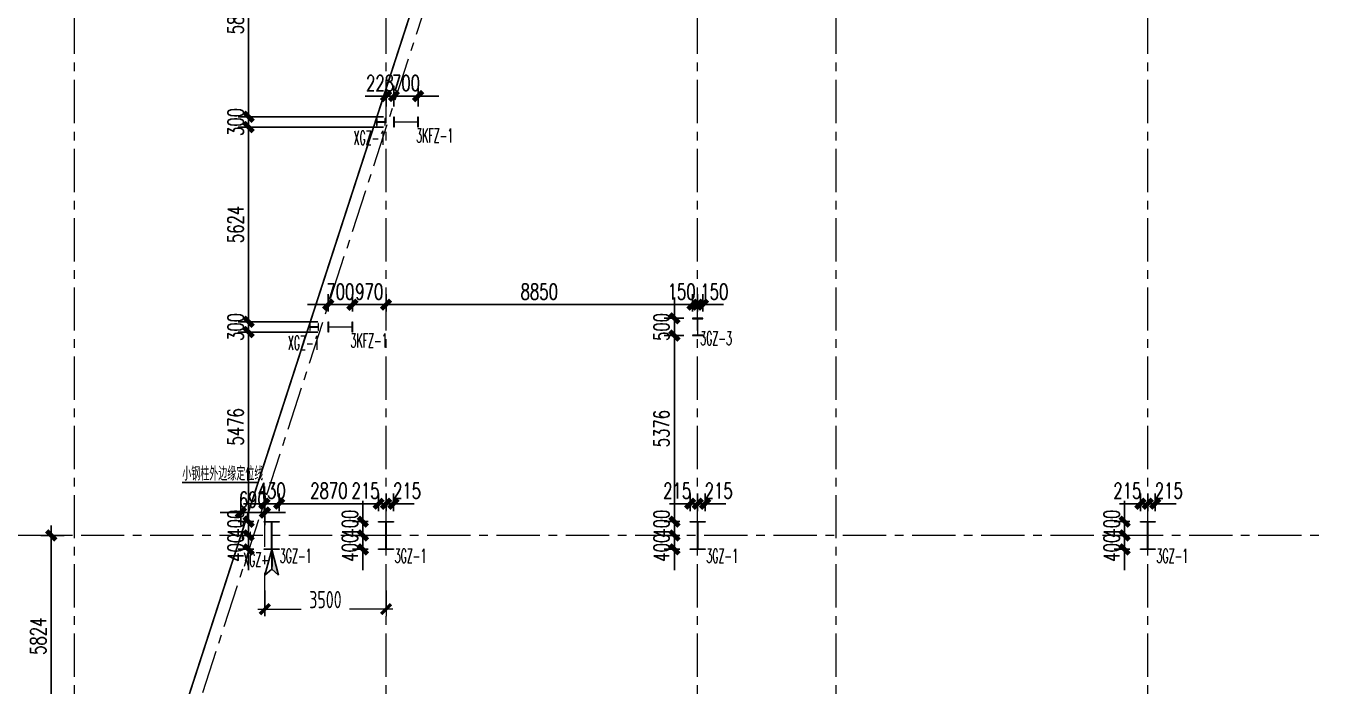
# Model space of a CAD drawing. Extents: x -1201378 to 2367219, y -619313 to 244905.
# Drawn here: x 30840 to 68190, y -223702 to -204619 of the extents above; entities that cross this region are included whole.
import ezdxf
from ezdxf.enums import TextEntityAlignment as Align

# ---------------------------------------------------------------- set-up
doc = ezdxf.new("R2010")
doc.units = 0
doc.header["$LTSCALE"] = 1000
doc.linetypes.add('CENTER', pattern=[2, 1.25, -0.25, 0.25, -0.25])
doc.linetypes.add('HIDDEN', pattern=[0.375, 0.25, -0.125])
doc.layers.get('0').update_dxf_attribs({"linetype": 'CONTINUOUS'})
doc.layers.get('Defpoints').update_dxf_attribs({"linetype": 'CONTINUOUS'})
for name, color, linetype in [('A-WINDOW', 140, 'CONTINUOUS'), ('S-CJGC', 5, 'CONTINUOUS'), ('S-DIMZ', 115, 'CONTINUOUS'), ('S-SGJ', 21, 'CONTINUOUS'), ('S-SHAPE2', 165, 'HIDDEN')]:
    doc.layers.add(name, color=color, linetype=linetype)
for name, color, linetype, lineweight in [('S-axis', 111, 'CONTINUOUS', 0), ('S-col', 2, 'CONTINUOUS', 0), ('S-dote', 5, 'CENTER', 0)]:
    doc.layers.add(name, color=color, linetype=linetype, lineweight=lineweight)
doc.styles.add('SS1', font='tj-romans1.shx', dxfattribs={"width": 0.7, "bigfont": 'tj-hztxt1.shx'})
doc.styles.add('TSSD_Dimension', font='tssdeng.shx', dxfattribs={"width": 0.7, "bigfont": 'hztxt.shx'})
doc.dimstyles.new('S-150-ARCHI', dxfattribs={"dimscale": 150, "dimtxt": 3, "dimasz": 2, "dimexe": 2, "dimexo": 2, "dimgap": 1, "dimtad": 1, "dimdec": 0, "dimzin": 0, "dimdsep": 46, "dimtxsty": 'SS1', "dimblk1": 'TT', "dimblk2": 'TT', "dimsah": 1, "dimcen": 1, "dimclrd": 256, "dimclre": 256, "dimclrt": 256, "dimadec": 0, "dimazin": 0, "dimtfac": 1, "dimtdec": 0, "dimtix": 1, "dimtmove": 2, "dimatfit": 0, "dimldrblk": 'TT', "dimfxl": 2, "dimtolj": 1, "dimtzin": 0, "dimarcsym": 0})
doc.dimstyles.new('TSSD_200_200', dxfattribs={"dimtxt": 500, "dimasz": 200, "dimexe": 200, "dimexo": 500, "dimgap": 200, "dimtad": 1, "dimdec": 0, "dimzin": 0, "dimdsep": 46, "dimtxsty": 'TSSD_Dimension', "dimblk": 'ARCHTICK', "dimcen": 0, "dimdle": 200, "dimclrt": 7, "dimadec": 0, "dimazin": 0, "dimtfac": 1, "dimtdec": 0, "dimtix": 1, "dimtmove": 2, "dimatfit": 3, "dimfxl": 1, "dimtolj": 1, "dimtzin": 0, "dimarcsym": 0})

# ---------------------------------------------------------------- blocks, each defined once
blk = doc.blocks.new('w42343243')
at = {"layer": 'S-col'}
blk.add_lwpolyline([(-165069, 621020), (-164639, 621020), (-164639, 621002), (-164848, 621002), (-164848, 620238), (-164639, 620238), (-164639, 620220), (-165069, 620220), (-165069, 620238), (-164860, 620238), (-164860, 621002), (-165069, 621002)], close=True, dxfattribs=at)
blk = doc.blocks.new('42343')
at = {"layer": 'A-WINDOW'}
for p in [(-142300, -35800), (-139000, -35800), (-130000, -35800), (-117000, -35800)]:
    blk.add_blockref('w42343243', p, dxfattribs=at)
blk = doc.blocks.new('_ArchTick')
at = {"color": 0, "linetype": 'ByBlock', "const_width": 0.5}
blk.add_lwpolyline([(-0.71, -0.71), (0.71, 0.71)], dxfattribs=at)
blk = doc.blocks.new('*D484')
at = {"layer": 'Defpoints', "color": 0, "transparency": 16777216}
for p in [(-262258, -320438), (-258758, -320438), (-258758, -321476)]:
    blk.add_point(p, dxfattribs=at)
at = {"layer": 'S-axis', "color": 0, "lineweight": -2, "transparency": 16777216}
for p, q in [((-262258, -320938), (-262258, -321676)), ((-258758, -320938), (-258758, -321676)), ((-262458, -321476), (-261207, -321476)), ((-258558, -321476), (-259810, -321476))]:
    blk.add_line(p, q, dxfattribs=at)
at = {"layer": 'S-axis', "color": 0, "lineweight": -2, "transparency": 16777216, "xscale": 200, "yscale": 200, "zscale": 200, "rotation": 180}
blk.add_blockref('_ArchTick', (-262258, -321476), dxfattribs=at)
at = {"layer": 'S-axis', "color": 0, "lineweight": -2, "transparency": 16777216, "xscale": 200, "yscale": 200, "zscale": 200}
blk.add_blockref('_ArchTick', (-258758, -321476), dxfattribs=at)
at = {"layer": 'S-axis', "color": 7, "transparency": 16777216, "insert": (-260508, -321201), "char_height": 500, "attachment_point": 5, "style": 'TSSD_Dimension'}
blk.add_mtext('\\A1;3500', dxfattribs=at)
blk = doc.blocks.new('nt66')
at = {"layer": 'S-col'}
blk.add_lwpolyline([(-195790, 766820), (-195490, 766820), (-195490, 766808), (-195636, 766808), (-195636, 766132), (-195490, 766132), (-195490, 766120), (-195790, 766120), (-195790, 766132), (-195644, 766132), (-195644, 766808), (-195790, 766808)], close=True, dxfattribs=at)
blk = doc.blocks.new('TT')
blk.add_line((-0.97, 0), (0.97, 0))
at = {"const_width": 0.45}
blk.add_lwpolyline([(-0.44, -0.44), (0.44, 0.44)], dxfattribs=at)
blk = doc.blocks.new('*D4004')
at = {"layer": 'Defpoints', "color": 0, "transparency": 16777216}
for p in [(41242, -218430), (41242, -218948), (41457, -218948)]:
    blk.add_point(p, dxfattribs=at)
at = {"layer": 'S-DIMZ', "lineweight": -2, "transparency": 16777216}
for p, q in [((40942, -218430), (40642, -218430)), ((41242, -218648), (41242, -218130)), ((41457, -218430), (41242, -218430)), ((41457, -218648), (41457, -218130)), ((41757, -218430), (42057, -218430))]:
    blk.add_line(p, q, dxfattribs=at)
at = {"layer": 'S-DIMZ', "lineweight": -2, "transparency": 16777216, "xscale": 300, "yscale": 300, "zscale": 300}
blk.add_blockref('TT', (41242, -218430), dxfattribs=at)
at = {"layer": 'S-DIMZ', "lineweight": -2, "transparency": 16777216, "xscale": 300, "yscale": 300, "zscale": 300, "rotation": 180}
blk.add_blockref('TT', (41457, -218430), dxfattribs=at)
at = {"layer": 'S-DIMZ', "transparency": 16777216, "insert": (41850, -218055), "char_height": 450, "attachment_point": 5, "style": 'SS1'}
blk.add_mtext('\\A1;215', dxfattribs=at)
blk = doc.blocks.new('*D4005')
at = {"layer": 'Defpoints', "color": 0, "transparency": 16777216}
for p in [(41027, -218430), (41027, -218948), (41242, -218948)]:
    blk.add_point(p, dxfattribs=at)
at = {"layer": 'S-DIMZ', "lineweight": -2, "transparency": 16777216}
for p, q in [((40727, -218430), (40427, -218430)), ((41027, -218648), (41027, -218130)), ((41242, -218430), (41027, -218430)), ((41242, -218648), (41242, -218130)), ((41542, -218430), (41842, -218430))]:
    blk.add_line(p, q, dxfattribs=at)
at = {"layer": 'S-DIMZ', "lineweight": -2, "transparency": 16777216, "xscale": 300, "yscale": 300, "zscale": 300}
blk.add_blockref('TT', (41027, -218430), dxfattribs=at)
at = {"layer": 'S-DIMZ', "lineweight": -2, "transparency": 16777216, "xscale": 300, "yscale": 300, "zscale": 300, "rotation": 180}
blk.add_blockref('TT', (41242, -218430), dxfattribs=at)
at = {"layer": 'S-DIMZ', "transparency": 16777216, "insert": (40651, -218055), "char_height": 450, "attachment_point": 5, "style": 'SS1'}
blk.add_mtext('\\A1;215', dxfattribs=at)
blk = doc.blocks.new('*D4006')
at = {"layer": 'Defpoints', "color": 0, "transparency": 16777216}
for p in [(41027, -218948), (40573, -219348), (41027, -219348)]:
    blk.add_point(p, dxfattribs=at)
at = {"layer": 'S-DIMZ', "lineweight": -2, "transparency": 16777216}
for p, q in [((40573, -218648), (40573, -218348)), ((40727, -218948), (40273, -218948)), ((40573, -218948), (40573, -219348)), ((40727, -219348), (40273, -219348)), ((40573, -219648), (40573, -219948))]:
    blk.add_line(p, q, dxfattribs=at)
at = {"layer": 'S-DIMZ', "lineweight": -2, "transparency": 16777216, "xscale": 300, "yscale": 300, "zscale": 300}
for p, rotation in [((40573, -218948), 270), ((40573, -219348), 90)]:
    blk.add_blockref('TT', p, dxfattribs=dict(at, rotation=rotation))
at = {"layer": 'S-DIMZ', "transparency": 16777216, "insert": (40198, -219008), "char_height": 450, "attachment_point": 5, "rotation": 90, "style": 'SS1'}
blk.add_mtext('\\A1;400', dxfattribs=at)
blk = doc.blocks.new('*D4007')
at = {"layer": 'Defpoints', "color": 0, "transparency": 16777216}
for p in [(41027, -219348), (40573, -219748), (41027, -219748)]:
    blk.add_point(p, dxfattribs=at)
at = {"layer": 'S-DIMZ', "lineweight": -2, "transparency": 16777216}
for p, q in [((40573, -219048), (40573, -218748)), ((40727, -219348), (40273, -219348)), ((40573, -219348), (40573, -219748)), ((40727, -219748), (40273, -219748)), ((40573, -220048), (40573, -220348))]:
    blk.add_line(p, q, dxfattribs=at)
at = {"layer": 'S-DIMZ', "lineweight": -2, "transparency": 16777216, "xscale": 300, "yscale": 300, "zscale": 300}
for p, rotation in [((40573, -219348), 270), ((40573, -219748), 90)]:
    blk.add_blockref('TT', p, dxfattribs=dict(at, rotation=rotation))
at = {"layer": 'S-DIMZ', "transparency": 16777216, "insert": (40198, -219702), "char_height": 450, "attachment_point": 5, "rotation": 90, "style": 'SS1'}
blk.add_mtext('\\A1;400', dxfattribs=at)
blk = doc.blocks.new('*D4008')
at = {"layer": 'Defpoints', "color": 0, "transparency": 16777216}
for p in [(50242, -218430), (50242, -218948), (50457, -218948)]:
    blk.add_point(p, dxfattribs=at)
at = {"layer": 'S-DIMZ', "lineweight": -2, "transparency": 16777216}
for p, q in [((49942, -218430), (49642, -218430)), ((50242, -218648), (50242, -218130)), ((50457, -218430), (50242, -218430)), ((50457, -218648), (50457, -218130)), ((50757, -218430), (51057, -218430))]:
    blk.add_line(p, q, dxfattribs=at)
at = {"layer": 'S-DIMZ', "lineweight": -2, "transparency": 16777216, "xscale": 300, "yscale": 300, "zscale": 300}
blk.add_blockref('TT', (50242, -218430), dxfattribs=at)
at = {"layer": 'S-DIMZ', "lineweight": -2, "transparency": 16777216, "xscale": 300, "yscale": 300, "zscale": 300, "rotation": 180}
blk.add_blockref('TT', (50457, -218430), dxfattribs=at)
at = {"layer": 'S-DIMZ', "transparency": 16777216, "insert": (50850, -218055), "char_height": 450, "attachment_point": 5, "style": 'SS1'}
blk.add_mtext('\\A1;215', dxfattribs=at)
blk = doc.blocks.new('*D4009')
at = {"layer": 'Defpoints', "color": 0, "transparency": 16777216}
for p in [(50027, -218430), (50027, -218948), (50242, -218948)]:
    blk.add_point(p, dxfattribs=at)
at = {"layer": 'S-DIMZ', "lineweight": -2, "transparency": 16777216}
for p, q in [((49727, -218430), (49427, -218430)), ((50027, -218648), (50027, -218130)), ((50242, -218430), (50027, -218430)), ((50242, -218648), (50242, -218130)), ((50542, -218430), (50842, -218430))]:
    blk.add_line(p, q, dxfattribs=at)
at = {"layer": 'S-DIMZ', "lineweight": -2, "transparency": 16777216, "xscale": 300, "yscale": 300, "zscale": 300}
blk.add_blockref('TT', (50027, -218430), dxfattribs=at)
at = {"layer": 'S-DIMZ', "lineweight": -2, "transparency": 16777216, "xscale": 300, "yscale": 300, "zscale": 300, "rotation": 180}
blk.add_blockref('TT', (50242, -218430), dxfattribs=at)
at = {"layer": 'S-DIMZ', "transparency": 16777216, "insert": (49651, -218055), "char_height": 450, "attachment_point": 5, "style": 'SS1'}
blk.add_mtext('\\A1;215', dxfattribs=at)
blk = doc.blocks.new('*D4010')
at = {"layer": 'Defpoints', "color": 0, "transparency": 16777216}
for p in [(50027, -218948), (49573, -219348), (50027, -219348)]:
    blk.add_point(p, dxfattribs=at)
at = {"layer": 'S-DIMZ', "lineweight": -2, "transparency": 16777216}
for p, q in [((49573, -218648), (49573, -218348)), ((49727, -218948), (49273, -218948)), ((49573, -218948), (49573, -219348)), ((49727, -219348), (49273, -219348)), ((49573, -219648), (49573, -219948))]:
    blk.add_line(p, q, dxfattribs=at)
at = {"layer": 'S-DIMZ', "lineweight": -2, "transparency": 16777216, "xscale": 300, "yscale": 300, "zscale": 300}
for p, rotation in [((49573, -218948), 270), ((49573, -219348), 90)]:
    blk.add_blockref('TT', p, dxfattribs=dict(at, rotation=rotation))
at = {"layer": 'S-DIMZ', "transparency": 16777216, "insert": (49198, -219008), "char_height": 450, "attachment_point": 5, "rotation": 90, "style": 'SS1'}
blk.add_mtext('\\A1;400', dxfattribs=at)
blk = doc.blocks.new('*D4011')
at = {"layer": 'Defpoints', "color": 0, "transparency": 16777216}
for p in [(50027, -219348), (49573, -219748), (50027, -219748)]:
    blk.add_point(p, dxfattribs=at)
at = {"layer": 'S-DIMZ', "lineweight": -2, "transparency": 16777216}
for p, q in [((49573, -219048), (49573, -218748)), ((49727, -219348), (49273, -219348)), ((49573, -219348), (49573, -219748)), ((49727, -219748), (49273, -219748)), ((49573, -220048), (49573, -220348))]:
    blk.add_line(p, q, dxfattribs=at)
at = {"layer": 'S-DIMZ', "lineweight": -2, "transparency": 16777216, "xscale": 300, "yscale": 300, "zscale": 300}
for p, rotation in [((49573, -219348), 270), ((49573, -219748), 90)]:
    blk.add_blockref('TT', p, dxfattribs=dict(at, rotation=rotation))
at = {"layer": 'S-DIMZ', "transparency": 16777216, "insert": (49198, -219702), "char_height": 450, "attachment_point": 5, "rotation": 90, "style": 'SS1'}
blk.add_mtext('\\A1;400', dxfattribs=at)
blk = doc.blocks.new('*D4012')
at = {"layer": 'Defpoints', "color": 0, "transparency": 16777216}
for p in [(63242, -218430), (63242, -218948), (63457, -218948)]:
    blk.add_point(p, dxfattribs=at)
at = {"layer": 'S-DIMZ', "lineweight": -2, "transparency": 16777216}
for p, q in [((62942, -218430), (62642, -218430)), ((63242, -218648), (63242, -218130)), ((63457, -218430), (63242, -218430)), ((63457, -218648), (63457, -218130)), ((63757, -218430), (64057, -218430))]:
    blk.add_line(p, q, dxfattribs=at)
at = {"layer": 'S-DIMZ', "lineweight": -2, "transparency": 16777216, "xscale": 300, "yscale": 300, "zscale": 300}
blk.add_blockref('TT', (63242, -218430), dxfattribs=at)
at = {"layer": 'S-DIMZ', "lineweight": -2, "transparency": 16777216, "xscale": 300, "yscale": 300, "zscale": 300, "rotation": 180}
blk.add_blockref('TT', (63457, -218430), dxfattribs=at)
at = {"layer": 'S-DIMZ', "transparency": 16777216, "insert": (63850, -218055), "char_height": 450, "attachment_point": 5, "style": 'SS1'}
blk.add_mtext('\\A1;215', dxfattribs=at)
blk = doc.blocks.new('*D4013')
at = {"layer": 'Defpoints', "color": 0, "transparency": 16777216}
for p in [(63027, -218430), (63027, -218948), (63242, -218948)]:
    blk.add_point(p, dxfattribs=at)
at = {"layer": 'S-DIMZ', "lineweight": -2, "transparency": 16777216}
for p, q in [((62727, -218430), (62427, -218430)), ((63027, -218648), (63027, -218130)), ((63242, -218430), (63027, -218430)), ((63242, -218648), (63242, -218130)), ((63542, -218430), (63842, -218430))]:
    blk.add_line(p, q, dxfattribs=at)
at = {"layer": 'S-DIMZ', "lineweight": -2, "transparency": 16777216, "xscale": 300, "yscale": 300, "zscale": 300}
blk.add_blockref('TT', (63027, -218430), dxfattribs=at)
at = {"layer": 'S-DIMZ', "lineweight": -2, "transparency": 16777216, "xscale": 300, "yscale": 300, "zscale": 300, "rotation": 180}
blk.add_blockref('TT', (63242, -218430), dxfattribs=at)
at = {"layer": 'S-DIMZ', "transparency": 16777216, "insert": (62651, -218055), "char_height": 450, "attachment_point": 5, "style": 'SS1'}
blk.add_mtext('\\A1;215', dxfattribs=at)
blk = doc.blocks.new('*D4014')
at = {"layer": 'Defpoints', "color": 0, "transparency": 16777216}
for p in [(63027, -218948), (62573, -219348), (63027, -219348)]:
    blk.add_point(p, dxfattribs=at)
at = {"layer": 'S-DIMZ', "lineweight": -2, "transparency": 16777216}
for p, q in [((62573, -218648), (62573, -218348)), ((62727, -218948), (62273, -218948)), ((62573, -218948), (62573, -219348)), ((62727, -219348), (62273, -219348)), ((62573, -219648), (62573, -219948))]:
    blk.add_line(p, q, dxfattribs=at)
at = {"layer": 'S-DIMZ', "lineweight": -2, "transparency": 16777216, "xscale": 300, "yscale": 300, "zscale": 300}
for p, rotation in [((62573, -218948), 270), ((62573, -219348), 90)]:
    blk.add_blockref('TT', p, dxfattribs=dict(at, rotation=rotation))
at = {"layer": 'S-DIMZ', "transparency": 16777216, "insert": (62198, -219008), "char_height": 450, "attachment_point": 5, "rotation": 90, "style": 'SS1'}
blk.add_mtext('\\A1;400', dxfattribs=at)
blk = doc.blocks.new('*D4015')
at = {"layer": 'Defpoints', "color": 0, "transparency": 16777216}
for p in [(63027, -219348), (62573, -219748), (63027, -219748)]:
    blk.add_point(p, dxfattribs=at)
at = {"layer": 'S-DIMZ', "lineweight": -2, "transparency": 16777216}
for p, q in [((62573, -219048), (62573, -218748)), ((62727, -219348), (62273, -219348)), ((62573, -219348), (62573, -219748)), ((62727, -219748), (62273, -219748)), ((62573, -220048), (62573, -220348))]:
    blk.add_line(p, q, dxfattribs=at)
at = {"layer": 'S-DIMZ', "lineweight": -2, "transparency": 16777216, "xscale": 300, "yscale": 300, "zscale": 300}
for p, rotation in [((62573, -219348), 270), ((62573, -219748), 90)]:
    blk.add_blockref('TT', p, dxfattribs=dict(at, rotation=rotation))
at = {"layer": 'S-DIMZ', "transparency": 16777216, "insert": (62198, -219702), "char_height": 450, "attachment_point": 5, "rotation": 90, "style": 'SS1'}
blk.add_mtext('\\A1;400', dxfattribs=at)
blk = doc.blocks.new('*D4084')
at = {"layer": 'Defpoints', "color": 0, "transparency": 16777216}
for p in [(37727, -218948), (37273, -219348), (37727, -219348)]:
    blk.add_point(p, dxfattribs=at)
at = {"layer": 'S-DIMZ', "lineweight": -2, "transparency": 16777216}
for p, q in [((37273, -218648), (37273, -218348)), ((37427, -218948), (36973, -218948)), ((37273, -218948), (37273, -219348)), ((37427, -219348), (36973, -219348)), ((37273, -219648), (37273, -219948))]:
    blk.add_line(p, q, dxfattribs=at)
at = {"layer": 'S-DIMZ', "lineweight": -2, "transparency": 16777216, "xscale": 300, "yscale": 300, "zscale": 300}
for p, rotation in [((37273, -218948), 270), ((37273, -219348), 90)]:
    blk.add_blockref('TT', p, dxfattribs=dict(at, rotation=rotation))
at = {"layer": 'S-DIMZ', "transparency": 16777216, "insert": (36898, -219008), "char_height": 450, "attachment_point": 5, "rotation": 90, "style": 'SS1'}
blk.add_mtext('\\A1;400', dxfattribs=at)
blk = doc.blocks.new('*D4085')
at = {"layer": 'Defpoints', "color": 0, "transparency": 16777216}
for p in [(37727, -219348), (37273, -219748), (37727, -219748)]:
    blk.add_point(p, dxfattribs=at)
at = {"layer": 'S-DIMZ', "lineweight": -2, "transparency": 16777216}
for p, q in [((37273, -219048), (37273, -218748)), ((37427, -219348), (36973, -219348)), ((37273, -219348), (37273, -219748)), ((37427, -219748), (36973, -219748)), ((37273, -220048), (37273, -220348))]:
    blk.add_line(p, q, dxfattribs=at)
at = {"layer": 'S-DIMZ', "lineweight": -2, "transparency": 16777216, "xscale": 300, "yscale": 300, "zscale": 300}
for p, rotation in [((37273, -219348), 270), ((37273, -219748), 90)]:
    blk.add_blockref('TT', p, dxfattribs=dict(at, rotation=rotation))
at = {"layer": 'S-DIMZ', "transparency": 16777216, "insert": (36898, -219702), "char_height": 450, "attachment_point": 5, "rotation": 90, "style": 'SS1'}
blk.add_mtext('\\A1;400', dxfattribs=at)
blk = doc.blocks.new('*D4086')
at = {"layer": 'Defpoints', "color": 0, "transparency": 16777216}
for p in [(38157, -218430), (38157, -218948), (41027, -218948)]:
    blk.add_point(p, dxfattribs=at)
at = {"layer": 'S-DIMZ', "lineweight": -2, "transparency": 16777216}
for p, q in [((38157, -218648), (38157, -218130)), ((40727, -218430), (38457, -218430)), ((41027, -218648), (41027, -218130))]:
    blk.add_line(p, q, dxfattribs=at)
at = {"layer": 'S-DIMZ', "lineweight": -2, "transparency": 16777216, "xscale": 300, "yscale": 300, "zscale": 300, "rotation": 180}
blk.add_blockref('TT', (38157, -218430), dxfattribs=at)
at = {"layer": 'S-DIMZ', "lineweight": -2, "transparency": 16777216, "xscale": 300, "yscale": 300, "zscale": 300}
blk.add_blockref('TT', (41027, -218430), dxfattribs=at)
at = {"layer": 'S-DIMZ', "transparency": 16777216, "insert": (39592, -218055), "char_height": 450, "attachment_point": 5, "style": 'SS1'}
blk.add_mtext('\\A1;2870', dxfattribs=at)
blk = doc.blocks.new('*D4087')
at = {"layer": 'Defpoints', "color": 0, "transparency": 16777216}
for p in [(37727, -218430), (37727, -218948), (38157, -218948)]:
    blk.add_point(p, dxfattribs=at)
at = {"layer": 'S-DIMZ', "lineweight": -2, "transparency": 16777216}
for p, q in [((37427, -218430), (37127, -218430)), ((37727, -218648), (37727, -218130)), ((38157, -218430), (37727, -218430)), ((38157, -218648), (38157, -218130)), ((38457, -218430), (38757, -218430))]:
    blk.add_line(p, q, dxfattribs=at)
at = {"layer": 'S-DIMZ', "lineweight": -2, "transparency": 16777216, "xscale": 300, "yscale": 300, "zscale": 300}
blk.add_blockref('TT', (37727, -218430), dxfattribs=at)
at = {"layer": 'S-DIMZ', "lineweight": -2, "transparency": 16777216, "xscale": 300, "yscale": 300, "zscale": 300, "rotation": 180}
blk.add_blockref('TT', (38157, -218430), dxfattribs=at)
at = {"layer": 'S-DIMZ', "transparency": 16777216, "insert": (37942, -218055), "char_height": 450, "attachment_point": 5, "style": 'SS1'}
blk.add_mtext('\\A1;430', dxfattribs=at)
blk = doc.blocks.new('*D4300')
at = {"layer": 'Defpoints', "color": 0, "transparency": 16777216}
for p in [(31573, -219348), (32242, -219348), (35728, -225172)]:
    blk.add_point(p, dxfattribs=at)
at = {"layer": 'S-DIMZ', "lineweight": -2, "transparency": 16777216}
for p, q in [((31942, -219348), (31273, -219348)), ((31573, -224872), (31573, -219648)), ((35428, -225172), (31273, -225172))]:
    blk.add_line(p, q, dxfattribs=at)
at = {"layer": 'S-DIMZ', "lineweight": -2, "transparency": 16777216, "xscale": 300, "yscale": 300, "zscale": 300}
for p, rotation in [((31573, -219348), 90), ((31573, -225172), 270)]:
    blk.add_blockref('TT', p, dxfattribs=dict(at, rotation=rotation))
at = {"layer": 'S-DIMZ', "transparency": 16777216, "insert": (31198, -222260), "char_height": 450, "attachment_point": 5, "rotation": 90, "style": 'SS1'}
blk.add_mtext('\\A1;5824', dxfattribs=at)
blk = doc.blocks.new('*D4305')
at = {"layer": 'Defpoints', "color": 0, "transparency": 16777216}
for p in [(37273, -213472), (39572, -213472), (37727, -218948)]:
    blk.add_point(p, dxfattribs=at)
at = {"layer": 'S-DIMZ', "lineweight": -2, "transparency": 16777216}
for p, q in [((39272, -213472), (36973, -213472)), ((37273, -218648), (37273, -213772)), ((37427, -218948), (36973, -218948))]:
    blk.add_line(p, q, dxfattribs=at)
at = {"layer": 'S-DIMZ', "lineweight": -2, "transparency": 16777216, "xscale": 300, "yscale": 300, "zscale": 300}
for p, rotation in [((37273, -213472), 90), ((37273, -218948), 270)]:
    blk.add_blockref('TT', p, dxfattribs=dict(at, rotation=rotation))
at = {"layer": 'S-DIMZ', "transparency": 16777216, "insert": (36898, -216210), "char_height": 450, "attachment_point": 5, "rotation": 90, "style": 'SS1'}
blk.add_mtext('\\A1;5476', dxfattribs=at)
blk = doc.blocks.new('*D4306')
at = {"layer": 'Defpoints', "color": 0, "transparency": 16777216}
for p in [(37273, -213172), (39572, -213172), (39572, -213472)]:
    blk.add_point(p, dxfattribs=at)
at = {"layer": 'S-DIMZ', "lineweight": -2, "transparency": 16777216}
for p, q in [((37273, -212872), (37273, -212572)), ((39272, -213172), (36973, -213172)), ((37273, -213472), (37273, -213172)), ((39272, -213472), (36973, -213472)), ((37273, -213772), (37273, -214072))]:
    blk.add_line(p, q, dxfattribs=at)
at = {"layer": 'S-DIMZ', "lineweight": -2, "transparency": 16777216, "xscale": 300, "yscale": 300, "zscale": 300}
for p, rotation in [((37273, -213172), 270), ((37273, -213472), 90)]:
    blk.add_blockref('TT', p, dxfattribs=dict(at, rotation=rotation))
at = {"layer": 'S-DIMZ', "transparency": 16777216, "insert": (36898, -213322), "char_height": 450, "attachment_point": 5, "rotation": 90, "style": 'SS1'}
blk.add_mtext('\\A1;300', dxfattribs=at)
blk = doc.blocks.new('*D4307')
at = {"layer": 'Defpoints', "color": 0, "transparency": 16777216}
for p in [(37273, -207548), (41470, -207548), (39572, -213172)]:
    blk.add_point(p, dxfattribs=at)
at = {"layer": 'S-DIMZ', "lineweight": -2, "transparency": 16777216}
for p, q in [((41170, -207548), (36973, -207548)), ((37273, -212872), (37273, -207848)), ((39272, -213172), (36973, -213172))]:
    blk.add_line(p, q, dxfattribs=at)
at = {"layer": 'S-DIMZ', "lineweight": -2, "transparency": 16777216, "xscale": 300, "yscale": 300, "zscale": 300}
for p, rotation in [((37273, -207548), 90), ((37273, -213172), 270)]:
    blk.add_blockref('TT', p, dxfattribs=dict(at, rotation=rotation))
at = {"layer": 'S-DIMZ', "transparency": 16777216, "insert": (36898, -210360), "char_height": 450, "attachment_point": 5, "rotation": 90, "style": 'SS1'}
blk.add_mtext('\\A1;5624', dxfattribs=at)
blk = doc.blocks.new('*D4308')
at = {"layer": 'Defpoints', "color": 0, "transparency": 16777216}
for p in [(37273, -207248), (41470, -207248), (41470, -207548)]:
    blk.add_point(p, dxfattribs=at)
at = {"layer": 'S-DIMZ', "lineweight": -2, "transparency": 16777216}
for p, q in [((37273, -206948), (37273, -206648)), ((41170, -207248), (36973, -207248)), ((37273, -207548), (37273, -207248)), ((41170, -207548), (36973, -207548)), ((37273, -207848), (37273, -208148))]:
    blk.add_line(p, q, dxfattribs=at)
at = {"layer": 'S-DIMZ', "lineweight": -2, "transparency": 16777216, "xscale": 300, "yscale": 300, "zscale": 300}
for p, rotation in [((37273, -207248), 270), ((37273, -207548), 90)]:
    blk.add_blockref('TT', p, dxfattribs=dict(at, rotation=rotation))
at = {"layer": 'S-DIMZ', "transparency": 16777216, "insert": (36898, -207398), "char_height": 450, "attachment_point": 5, "rotation": 90, "style": 'SS1'}
blk.add_mtext('\\A1;300', dxfattribs=at)
blk = doc.blocks.new('*D4309')
at = {"layer": 'Defpoints', "color": 0, "transparency": 16777216}
for p in [(37273, -201398), (41242, -201398), (41470, -207248)]:
    blk.add_point(p, dxfattribs=at)
at = {"layer": 'S-DIMZ', "lineweight": -2, "transparency": 16777216}
for p, q in [((40942, -201398), (36973, -201398)), ((37273, -206948), (37273, -201698)), ((41170, -207248), (36973, -207248))]:
    blk.add_line(p, q, dxfattribs=at)
at = {"layer": 'S-DIMZ', "lineweight": -2, "transparency": 16777216, "xscale": 300, "yscale": 300, "zscale": 300}
for p, rotation in [((37273, -201398), 90), ((37273, -207248), 270)]:
    blk.add_blockref('TT', p, dxfattribs=dict(at, rotation=rotation))
at = {"layer": 'S-DIMZ', "transparency": 16777216, "insert": (36898, -204323), "char_height": 450, "attachment_point": 5, "rotation": 90, "style": 'SS1'}
blk.add_mtext('\\A1;5850', dxfattribs=at)
blk = doc.blocks.new('*D4314')
at = {"layer": 'Defpoints', "color": 0, "transparency": 16777216}
for p in [(40272, -212677), (39572, -213172), (40272, -213172)]:
    blk.add_point(p, dxfattribs=at)
at = {"layer": 'S-DIMZ', "lineweight": -2, "transparency": 16777216}
for p, q in [((39572, -212872), (39572, -212377)), ((40272, -212872), (40272, -212377)), ((39272, -212677), (38972, -212677)), ((39572, -212677), (40272, -212677)), ((40572, -212677), (40872, -212677))]:
    blk.add_line(p, q, dxfattribs=at)
at = {"layer": 'S-DIMZ', "lineweight": -2, "transparency": 16777216, "xscale": 300, "yscale": 300, "zscale": 300}
blk.add_blockref('TT', (39572, -212677), dxfattribs=at)
at = {"layer": 'S-DIMZ', "lineweight": -2, "transparency": 16777216, "xscale": 300, "yscale": 300, "zscale": 300, "rotation": 180}
blk.add_blockref('TT', (40272, -212677), dxfattribs=at)
at = {"layer": 'S-DIMZ', "transparency": 16777216, "insert": (39922, -212302), "char_height": 450, "attachment_point": 5, "style": 'SS1'}
blk.add_mtext('\\A1;700', dxfattribs=at)
blk = doc.blocks.new('*D4315')
at = {"layer": 'Defpoints', "color": 0, "transparency": 16777216}
for p in [(41242, -212677), (40272, -213172), (41242, -213172)]:
    blk.add_point(p, dxfattribs=at)
at = {"layer": 'S-DIMZ', "lineweight": -2, "transparency": 16777216}
for p, q in [((40272, -212872), (40272, -212377)), ((41242, -212872), (41242, -212377)), ((40572, -212677), (40942, -212677))]:
    blk.add_line(p, q, dxfattribs=at)
at = {"layer": 'S-DIMZ', "lineweight": -2, "transparency": 16777216, "xscale": 300, "yscale": 300, "zscale": 300, "rotation": 180}
blk.add_blockref('TT', (40272, -212677), dxfattribs=at)
at = {"layer": 'S-DIMZ', "lineweight": -2, "transparency": 16777216, "xscale": 300, "yscale": 300, "zscale": 300}
blk.add_blockref('TT', (41242, -212677), dxfattribs=at)
at = {"layer": 'S-DIMZ', "transparency": 16777216, "insert": (40757, -212302), "char_height": 450, "attachment_point": 5, "style": 'SS1'}
blk.add_mtext('\\A1;970', dxfattribs=at)
blk = doc.blocks.new('*D4316')
at = {"layer": 'Defpoints', "color": 0, "transparency": 16777216}
for p in [(41470, -206649), (41470, -207248), (42170, -207248)]:
    blk.add_point(p, dxfattribs=at)
at = {"layer": 'S-DIMZ', "lineweight": -2, "transparency": 16777216}
for p, q in [((41470, -206948), (41470, -206349)), ((42170, -206948), (42170, -206349)), ((41170, -206649), (40870, -206649)), ((42170, -206649), (41470, -206649)), ((42470, -206649), (42770, -206649))]:
    blk.add_line(p, q, dxfattribs=at)
at = {"layer": 'S-DIMZ', "lineweight": -2, "transparency": 16777216, "xscale": 300, "yscale": 300, "zscale": 300}
blk.add_blockref('TT', (41470, -206649), dxfattribs=at)
at = {"layer": 'S-DIMZ', "lineweight": -2, "transparency": 16777216, "xscale": 300, "yscale": 300, "zscale": 300, "rotation": 180}
blk.add_blockref('TT', (42170, -206649), dxfattribs=at)
at = {"layer": 'S-DIMZ', "transparency": 16777216, "insert": (41820, -206274), "char_height": 450, "attachment_point": 5, "style": 'SS1'}
blk.add_mtext('\\A1;700', dxfattribs=at)
blk = doc.blocks.new('*D4317')
at = {"layer": 'Defpoints', "color": 0, "transparency": 16777216}
for p in [(41242, -206649), (41242, -207248), (41470, -207248)]:
    blk.add_point(p, dxfattribs=at)
at = {"layer": 'S-DIMZ', "lineweight": -2, "transparency": 16777216}
for p, q in [((41242, -206948), (41242, -206349)), ((41470, -206948), (41470, -206349)), ((40942, -206649), (40642, -206649)), ((41470, -206649), (41242, -206649)), ((41770, -206649), (42070, -206649))]:
    blk.add_line(p, q, dxfattribs=at)
at = {"layer": 'S-DIMZ', "lineweight": -2, "transparency": 16777216, "xscale": 300, "yscale": 300, "zscale": 300}
blk.add_blockref('TT', (41242, -206649), dxfattribs=at)
at = {"layer": 'S-DIMZ', "lineweight": -2, "transparency": 16777216, "xscale": 300, "yscale": 300, "zscale": 300, "rotation": 180}
blk.add_blockref('TT', (41470, -206649), dxfattribs=at)
at = {"layer": 'S-DIMZ', "transparency": 16777216, "insert": (41070, -206274), "char_height": 450, "attachment_point": 5, "style": 'SS1'}
blk.add_mtext('\\A1;228', dxfattribs=at)
blk = doc.blocks.new('*D6227')
at = {"layer": 'Defpoints', "color": 0, "transparency": 16777216}
for p in [(50092, -212677), (41242, -213172), (50092, -213172)]:
    blk.add_point(p, dxfattribs=at)
at = {"layer": 'S-DIMZ', "lineweight": -2, "transparency": 16777216}
for p, q in [((41242, -212872), (41242, -212377)), ((50092, -212872), (50092, -212377)), ((41542, -212677), (49792, -212677))]:
    blk.add_line(p, q, dxfattribs=at)
at = {"layer": 'S-DIMZ', "lineweight": -2, "transparency": 16777216, "xscale": 300, "yscale": 300, "zscale": 300, "rotation": 180}
blk.add_blockref('TT', (41242, -212677), dxfattribs=at)
at = {"layer": 'S-DIMZ', "lineweight": -2, "transparency": 16777216, "xscale": 300, "yscale": 300, "zscale": 300}
blk.add_blockref('TT', (50092, -212677), dxfattribs=at)
at = {"layer": 'S-DIMZ', "transparency": 16777216, "insert": (45667, -212302), "char_height": 450, "attachment_point": 5, "style": 'SS1'}
blk.add_mtext('\\A1;8850', dxfattribs=at)
blk = doc.blocks.new('*D6228')
at = {"layer": 'Defpoints', "color": 0, "transparency": 16777216}
for p in [(50242, -212677), (50092, -213172), (50242, -213172)]:
    blk.add_point(p, dxfattribs=at)
at = {"layer": 'S-DIMZ', "lineweight": -2, "transparency": 16777216}
for p, q in [((50092, -212872), (50092, -212377)), ((50242, -212872), (50242, -212377)), ((49792, -212677), (49492, -212677)), ((50092, -212677), (50242, -212677)), ((50542, -212677), (50842, -212677))]:
    blk.add_line(p, q, dxfattribs=at)
at = {"layer": 'S-DIMZ', "lineweight": -2, "transparency": 16777216, "xscale": 300, "yscale": 300, "zscale": 300}
blk.add_blockref('TT', (50092, -212677), dxfattribs=at)
at = {"layer": 'S-DIMZ', "lineweight": -2, "transparency": 16777216, "xscale": 300, "yscale": 300, "zscale": 300, "rotation": 180}
blk.add_blockref('TT', (50242, -212677), dxfattribs=at)
at = {"layer": 'S-DIMZ', "transparency": 16777216, "insert": (49778, -212302), "char_height": 450, "attachment_point": 5, "style": 'SS1'}
blk.add_mtext('\\A1;150', dxfattribs=at)
blk = doc.blocks.new('*D6229')
at = {"layer": 'Defpoints', "color": 0, "transparency": 16777216}
for p in [(50392, -212677), (50242, -213172), (50392, -213172)]:
    blk.add_point(p, dxfattribs=at)
at = {"layer": 'S-DIMZ', "lineweight": -2, "transparency": 16777216}
for p, q in [((50242, -212872), (50242, -212377)), ((50392, -212872), (50392, -212377)), ((49942, -212677), (49642, -212677)), ((50242, -212677), (50392, -212677)), ((50692, -212677), (50992, -212677))]:
    blk.add_line(p, q, dxfattribs=at)
at = {"layer": 'S-DIMZ', "lineweight": -2, "transparency": 16777216, "xscale": 300, "yscale": 300, "zscale": 300}
blk.add_blockref('TT', (50242, -212677), dxfattribs=at)
at = {"layer": 'S-DIMZ', "lineweight": -2, "transparency": 16777216, "xscale": 300, "yscale": 300, "zscale": 300, "rotation": 180}
blk.add_blockref('TT', (50392, -212677), dxfattribs=at)
at = {"layer": 'S-DIMZ', "transparency": 16777216, "insert": (50725, -212302), "char_height": 450, "attachment_point": 5, "style": 'SS1'}
blk.add_mtext('\\A1;150', dxfattribs=at)
blk = doc.blocks.new('*D6230')
at = {"layer": 'Defpoints', "color": 0, "transparency": 16777216}
for p in [(49573, -213572), (50142, -213572), (50027, -218948)]:
    blk.add_point(p, dxfattribs=at)
at = {"layer": 'S-DIMZ', "lineweight": -2, "transparency": 16777216}
for p, q in [((49842, -213572), (49273, -213572)), ((49573, -218648), (49573, -213872)), ((49727, -218948), (49273, -218948))]:
    blk.add_line(p, q, dxfattribs=at)
at = {"layer": 'S-DIMZ', "lineweight": -2, "transparency": 16777216, "xscale": 300, "yscale": 300, "zscale": 300}
for p, rotation in [((49573, -213572), 90), ((49573, -218948), 270)]:
    blk.add_blockref('TT', p, dxfattribs=dict(at, rotation=rotation))
at = {"layer": 'S-DIMZ', "transparency": 16777216, "insert": (49198, -216260), "char_height": 450, "attachment_point": 5, "rotation": 90, "style": 'SS1'}
blk.add_mtext('\\A1;5376', dxfattribs=at)
blk = doc.blocks.new('*D6231')
at = {"layer": 'Defpoints', "color": 0, "transparency": 16777216}
for p in [(49573, -213072), (50142, -213072), (50142, -213572)]:
    blk.add_point(p, dxfattribs=at)
at = {"layer": 'S-DIMZ', "lineweight": -2, "transparency": 16777216}
for p, q in [((49573, -212772), (49573, -212472)), ((49842, -213072), (49273, -213072)), ((49573, -213572), (49573, -213072)), ((49842, -213572), (49273, -213572)), ((49573, -213872), (49573, -214172))]:
    blk.add_line(p, q, dxfattribs=at)
at = {"layer": 'S-DIMZ', "lineweight": -2, "transparency": 16777216, "xscale": 300, "yscale": 300, "zscale": 300}
for p, rotation in [((49573, -213072), 270), ((49573, -213572), 90)]:
    blk.add_blockref('TT', p, dxfattribs=dict(at, rotation=rotation))
at = {"layer": 'S-DIMZ', "transparency": 16777216, "insert": (49198, -213322), "char_height": 450, "attachment_point": 5, "rotation": 90, "style": 'SS1'}
blk.add_mtext('\\A1;500', dxfattribs=at)
blk = doc.blocks.new('*D6492')
at = {"layer": 'Defpoints', "color": 0, "transparency": 16777216}
for p in [(37741, -218686), (37050, -219348), (37741, -219348)]:
    blk.add_point(p, dxfattribs=at)
at = {"layer": 'S-SGJ', "lineweight": -2, "transparency": 16777216}
for p, q in [((37050, -219048), (37050, -218386)), ((37741, -219048), (37741, -218386)), ((36750, -218686), (36450, -218686)), ((37050, -218686), (37741, -218686)), ((38041, -218686), (38341, -218686))]:
    blk.add_line(p, q, dxfattribs=at)
at = {"layer": 'S-SGJ', "lineweight": -2, "transparency": 16777216, "xscale": 300, "yscale": 300, "zscale": 300}
blk.add_blockref('TT', (37050, -218686), dxfattribs=at)
at = {"layer": 'S-SGJ', "lineweight": -2, "transparency": 16777216, "xscale": 300, "yscale": 300, "zscale": 300, "rotation": 180}
blk.add_blockref('TT', (37741, -218686), dxfattribs=at)
at = {"layer": 'S-SGJ', "transparency": 16777216, "insert": (37395, -218311), "char_height": 450, "attachment_point": 5, "style": 'SS1'}
blk.add_mtext('\\A1;690', dxfattribs=at)
blk = doc.blocks.new('S-CJGC')
at = {"layer": 'S-CJGC'}
for p, q in [((-131, -119), (0, 381)), ((131, -119), (0, 381)), ((0, 381), (0, 0)), ((0, 0), (-131, -119)), ((0, 0), (131, -119))]:
    blk.add_line(p, q, dxfattribs=at)
blk.add_solid([(131, -119), (0, 0), (0, 381)], dxfattribs=at)
blk = doc.blocks.new('3#轴网')
at = {"layer": 'S-dote'}
for p, q in [((-267758.5, -363428.2), (-267758.5, -277213.2)), ((-258758.5, -363428.2), (-258758.5, -277944.2)), ((-249758.5, -363428.2), (-249758.5, -277944.2)), ((-245758.5, -363428.2), (-245758.5, -277948.2)), ((-236758.5, -363428.2), (-236758.5, -277948.2)), ((-262258.5, -321678.2), (-262258.5, -317888.2)), ((-78316.2, -319348.2), (-273210.6, -319348.2))]:
    blk.add_line(p, q, dxfattribs=at)
blk.add_lwpolyline([(-270224.1, -342906.2), (-249758.5, -279830.8)], dxfattribs=at)
at = {"layer": 'S-axis'}
dim = blk.add_linear_dim(base=(-258758.5, -321475.7), p1=(-262258.5, -320438.2), p2=(-258758.5, -320438.2), angle=0, dimstyle='TSSD_200_200', dxfattribs=at)
dim.commit()
dim.dimension.update_dxf_attribs({"geometry": '*D484', "text_midpoint": (-260508.5, -321200.7), "dimtype": 161})

msp = doc.modelspace()

# ---------------------------------------------------------------- linework, layer by layer
at = {"layer": 'S-col', "color": 6}
for points in [[(40969.5, -207298.2), (40969.5, -207498.2), (40981.5, -207498.2), (40981.5, -207402.2), (41207.5, -207402.2), (41207.5, -207498.2), (41219.5, -207498.2), (41219.5, -207298.2), (41207.5, -207298.2), (41207.5, -207394.2), (40981.5, -207394.2), (40981.5, -207298.2)], [(39039.4, -213222), (39039.4, -213422), (39051.4, -213422), (39051.4, -213326), (39277.4, -213326), (39277.4, -213422), (39289.4, -213422), (39289.4, -213222), (39277.4, -213222), (39277.4, -213318), (39051.4, -213318), (39051.4, -213222)], [(37082.5, -219248.2), (37082.5, -219448.2), (37094.5, -219448.2), (37094.5, -219352.2), (37320.5, -219352.2), (37320.5, -219448.2), (37332.5, -219448.2), (37332.5, -219248.2), (37320.5, -219248.2), (37320.5, -219344.2), (37094.5, -219344.2), (37094.5, -219248.2)]]:
    msp.add_lwpolyline(points, close=True, dxfattribs=at)
at = {"layer": 'S-col'}
msp.add_lwpolyline([(50391.5, -213072), (50091.5, -213072), (50091.5, -213084), (50237.5, -213084), (50237.5, -213560), (50091.5, -213560), (50091.5, -213572), (50391.5, -213572), (50391.5, -213560), (50245.5, -213560), (50245.5, -213084), (50391.5, -213084)], close=True, dxfattribs=at)
at = {"layer": 'S-SGJ'}
msp.add_line((37547.7, -217815.6), (35351, -217815.6), dxfattribs=at)
at = {"layer": 'S-SHAPE2', "ltscale": 2, "const_width": 50}
msp.add_lwpolyline([(216991.5, -183448.2), (216991.5, -182798.1), (48918.8, -182798.1), (31391.5, -236773.7), (31391.5, -255898.2), (216991.5, -255898.2), (216991.5, -255148.2)], dxfattribs=at)

# ---------------------------------------------------------------- block references
at = {"layer": 'S-axis'}
msp.add_blockref('3#轴网', (300000, 100000), dxfattribs=at)
at = {"layer": 'S-CJGC', "xscale": 1.5, "yscale": 1.5, "zscale": 1.5}
msp.add_blockref('S-CJGC', (37941.5, -220319.9), dxfattribs=at)
at = {"layer": 'S-col'}
msp.add_blockref('42343', (345095.7, -804168.2), dxfattribs=at)
at = {"layer": 'S-col', "rotation": 90}
for p in [(808289.5, -11758.2), (806391.9, -17682)]:
    msp.add_blockref('nt66', p, dxfattribs=at)

# ---------------------------------------------------------------- texts
at = {"layer": 'S-SGJ', "style": 'SS1', "width": 0.5}
for s, p in [('XGZ-1', (40305.4, -207855.3)), ('3KFZ-1', (42113.5, -207786.6)), ('XGZ-1', (38407.8, -213779.1)), ('3KFZ-1', (40215.9, -213710.4)), ('3GZ-3', (50316.6, -213650.4)), ('小钢柱外边缘定位线', (35357.2, -217560.7)), ('XGZ-1', (37116.9, -220040.9)), ('3GZ-1', (38174.7, -219937.1)), ('3GZ-1', (41492.2, -219937.1)), ('3GZ-1', (50492.2, -219937.1)), ('3GZ-1', (63492.2, -219937.1))]:
    msp.add_text(s, height=400, dxfattribs=at).set_placement(p, align=Align.MIDDLE_LEFT)

# ---------------------------------------------------------------- dimensions: what is measured, and where the dimension line sits
at = {"layer": 'S-DIMZ'}
for base, p1, p2, picture, middle in [((37273.4, -201398.2), (41469.5, -207248.2), (41241.5, -201398.2), '*D4309', (36898.4, -204323.2)), ((37273.4, -207248.2), (41469.5, -207548.2), (41469.5, -207248.2), '*D4308', (36898.4, -207398.2)), ((37273.4, -207548.2), (39571.9, -213172), (41469.5, -207548.2), '*D4307', (36898.4, -210360.1)), ((49573.4, -213072), (50141.5, -213572), (50141.5, -213072), '*D6231', (49198.4, -213322)), ((37273.4, -213172), (39571.9, -213472), (39571.9, -213172), '*D4306', (36898.4, -213322)), ((37273.4, -213472), (37726.5, -218948.2), (39571.9, -213472), '*D4305', (36898.4, -216210.1)), ((49573.4, -213572), (50026.5, -218948.2), (50141.5, -213572), '*D6230', (49198.4, -216260.1)), ((31573.4, -219348.2), (35727.9, -225172), (32241.5, -219348.2), '*D4300', (31198.4, -222260.1))]:
    dim = msp.add_linear_dim(base=base, p1=p1, p2=p2, angle=90, dimstyle='S-150-ARCHI', dxfattribs=at)
    dim.commit()
    dim.dimension.update_dxf_attribs({"geometry": picture, "text_midpoint": middle})
for base, p1, p2, picture, middle in [((41241.5, -206649.4), (41469.5, -207248.2), (41241.5, -207248.2), '*D4317', (41069.7, -206274.4)), ((50241.5, -212677.4), (50091.5, -213172), (50241.5, -213172), '*D6228', (49777.7, -212302.4)), ((50391.5, -212677.4), (50241.5, -213172), (50391.5, -213172), '*D6229', (50724.7, -212302.4)), ((41026.5, -218430.4), (41241.5, -218948.2), (41026.5, -218948.2), '*D4005', (40651, -218055.4)), ((41241.5, -218430.4), (41456.5, -218948.2), (41241.5, -218948.2), '*D4004', (41849.5, -218055.4)), ((50026.5, -218430.4), (50241.5, -218948.2), (50026.5, -218948.2), '*D4009', (49651, -218055.4)), ((50241.5, -218430.4), (50456.5, -218948.2), (50241.5, -218948.2), '*D4008', (50849.5, -218055.4)), ((63026.5, -218430.4), (63241.5, -218948.2), (63026.5, -218948.2), '*D4013', (62651, -218055.4)), ((63241.5, -218430.4), (63456.5, -218948.2), (63241.5, -218948.2), '*D4012', (63849.5, -218055.4))]:
    dim = msp.add_linear_dim(base=base, p1=p1, p2=p2, dimstyle='S-150-ARCHI', dxfattribs=at)
    dim.commit()
    dim.dimension.update_dxf_attribs({"geometry": picture, "text_midpoint": middle, "dimtype": 160})
for base, p1, p2, picture, middle in [((41469.5, -206649.4), (42169.5, -207248.2), (41469.5, -207248.2), '*D4316', (41819.5, -206274.4)), ((40271.9, -212677.4), (39571.9, -213172), (40271.9, -213172), '*D4314', (39921.9, -212302.4)), ((41241.5, -212677.4), (40271.9, -213172), (41241.5, -213172), '*D4315', (40756.7, -212302.4)), ((50091.5, -212677.4), (41241.5, -213172), (50091.5, -213172), '*D6227', (45666.5, -212302.4)), ((37726.5, -218430.4), (38156.5, -218948.2), (37726.5, -218948.2), '*D4087', (37941.5, -218055.4)), ((38156.5, -218430.4), (41026.5, -218948.2), (38156.5, -218948.2), '*D4086', (39591.5, -218055.4))]:
    dim = msp.add_linear_dim(base=base, p1=p1, p2=p2, dimstyle='S-150-ARCHI', dxfattribs=at)
    dim.commit()
    dim.dimension.update_dxf_attribs({"geometry": picture, "text_midpoint": middle})
for base, p1, p2, picture, middle in [((37273.4, -219348.2), (37726.5, -218948.2), (37726.5, -219348.2), '*D4084', (36898.4, -219008.2)), ((40573.4, -219348.2), (41026.5, -218948.2), (41026.5, -219348.2), '*D4006', (40198.4, -219008.2)), ((49573.4, -219348.2), (50026.5, -218948.2), (50026.5, -219348.2), '*D4010', (49198.4, -219008.2)), ((62573.4, -219348.2), (63026.5, -218948.2), (63026.5, -219348.2), '*D4014', (62198.4, -219008.2)), ((37273.4, -219748.2), (37726.5, -219348.2), (37726.5, -219748.2), '*D4085', (36898.4, -219702.1)), ((40573.4, -219748.2), (41026.5, -219348.2), (41026.5, -219748.2), '*D4007', (40198.4, -219702.1)), ((49573.4, -219748.2), (50026.5, -219348.2), (50026.5, -219748.2), '*D4011', (49198.4, -219702.1)), ((62573.4, -219748.2), (63026.5, -219348.2), (63026.5, -219748.2), '*D4015', (62198.4, -219702.1))]:
    dim = msp.add_linear_dim(base=base, p1=p1, p2=p2, angle=90, dimstyle='S-150-ARCHI', dxfattribs=at)
    dim.commit()
    dim.dimension.update_dxf_attribs({"geometry": picture, "text_midpoint": middle, "dimtype": 160})
at = {"layer": 'S-SGJ'}
dim = msp.add_linear_dim(base=(37740.5, -218685.9), p1=(37050.1, -219348.2), p2=(37740.5, -219348.2), dimstyle='S-150-ARCHI', dxfattribs=at)
dim.commit()
dim.dimension.update_dxf_attribs({"geometry": '*D6492', "text_midpoint": (37395.3, -218310.9)})

doc.saveas('drawing.dxf')
